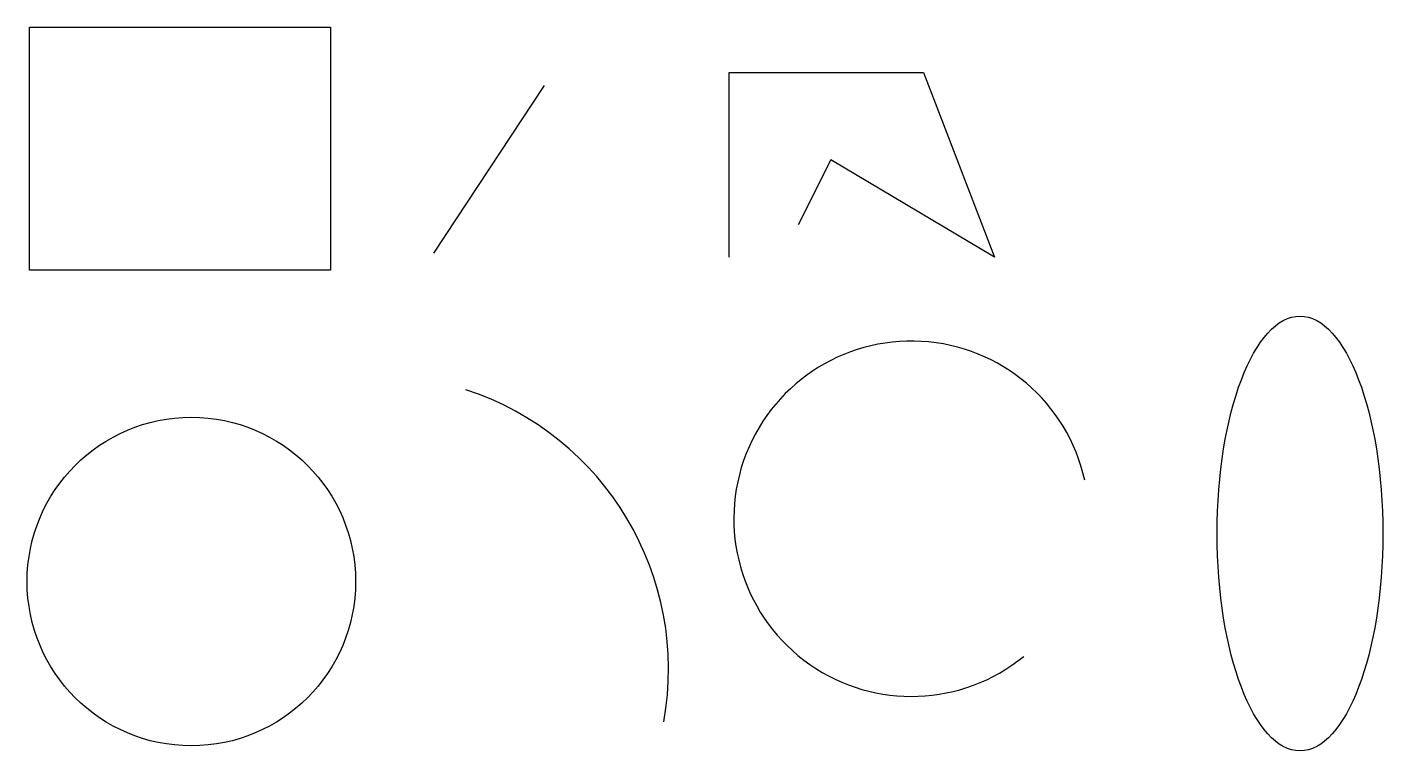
# Model space of a CAD drawing. Header units: millimetres. Extents: x -28736 to 208616, y -29625 to 97020.
import ezdxf

# ---------------------------------------------------------------- set-up
doc = ezdxf.new("R2010")
doc.units = ezdxf.units.MM
doc.header["$MEASUREMENT"] = 0

msp = doc.modelspace()

# ---------------------------------------------------------------- linework, layer by layer
msp.add_line((42439, 57468), (61828, 86818))
msp.add_lwpolyline([(-28334, 97020), (24403, 97020), (24403, 54508), (-28334, 54508)], close=True)
msp.add_lwpolyline([(94150, 56776), (94150, 89085), (128174, 89085), (140649, 56776), (111962, 73786), (106275, 62416)])
msp.add_circle((17, 8), 28753)
for centre, radius, start, end in [((126079, 10995), 31091, 12.57246, 309.22623), ((32099, -15334), 51449, 349.69312, 71.94026)]:
    msp.add_arc(centre, radius, start, end)
msp.add_ellipse((194103, 8415), major_axis=(0, 38040), ratio=0.381503)

doc.saveas('drawing.dxf')
